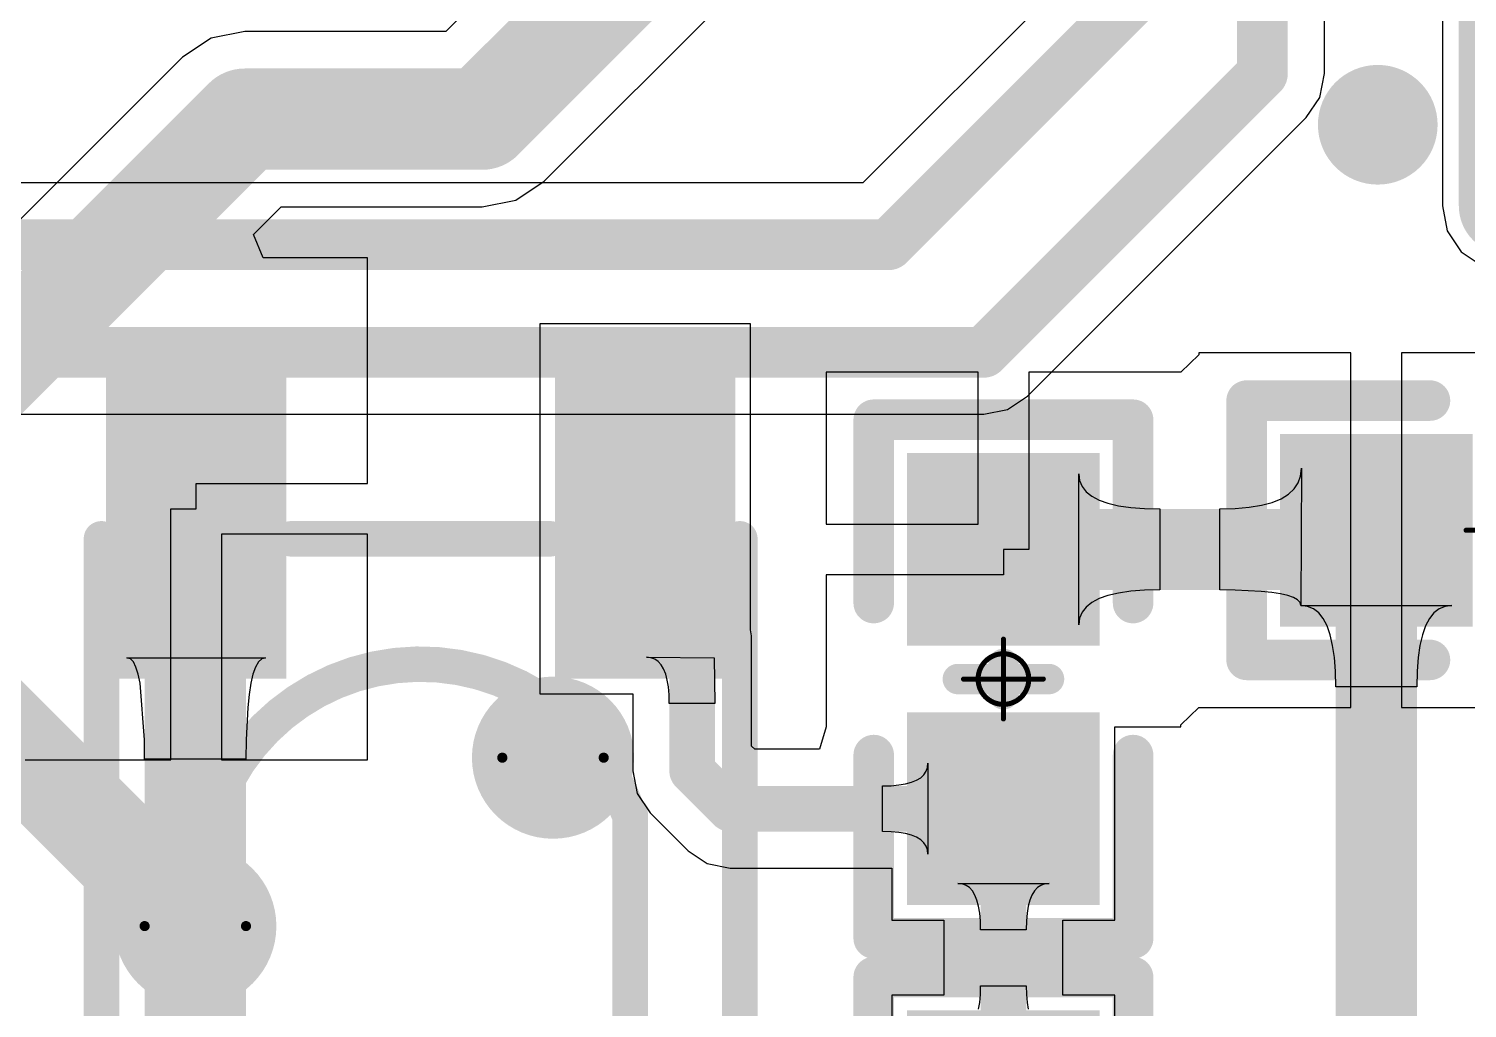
# Model space of a CAD drawing. Header units: millimetres. Extents: x -1.72 to 0.75, y -0.35 to 1.04.
# Drawn here: x -1.2585 to -0.9746, y 0.0105 to 0.2039 of the extents above; entities that cross this region are included whole.
import ezdxf

# ---------------------------------------------------------------- set-up
doc = ezdxf.new("R2010")
doc.units = ezdxf.units.MM
doc.header["$MEASUREMENT"] = 0
for name, color, linetype in [('BottomLayer', 5, 'Continuous'), ('BottomSolder', 6, 'Continuous'), ('DrillDrawing', 1, 'Continuous'), ('Mechanical15', 56, 'Continuous'), ('MultiLayer', 9, 'Continuous'), ('TopLayer', 1, 'Continuous'), ('TopOverlay', 2, 'Continuous'), ('TopPaste', 8, 'Continuous'), ('TopSolder', 216, 'Continuous'), ('ViaHoleLayer', 16, 'Continuous')]:
    doc.layers.add(name, color=color, linetype=linetype)

# ---------------------------------------------------------------- blocks, each defined once
blk = doc.blocks.new('LQFP_64_10X10X05P_7')
at = {"layer": 'TopOverlay', "const_width": 0.011811}
blk.add_lwpolyline([(-0.2264, 0.1731, -236.221138943248), (-0.2264, 0.1732)], format="xyb", dxfattribs=at)
at = {"layer": 'TopOverlay', "const_width": 0.0059055}
for points in [[(-0.2293527, 0.1732, 1), (-0.2234473, 0.1732, 1)], [(-0.2293527, 0.1731, 1), (-0.2234473, 0.1731, 1)]]:
    blk.add_lwpolyline(points, format="xyb", close=True, dxfattribs=at)
at = {"layer": 'TopSolder', "const_width": 0.019024}
blk.add_lwpolyline([(-0.2483372, 0.14764), (-0.1886628, 0.14764)], dxfattribs=at)
at = {"layer": 'TopSolder', "const_width": 0.009512}
blk.add_lwpolyline([(-0.2530932, 0.14764, 1), (-0.2435812, 0.14764, 1)], format="xyb", close=True, dxfattribs=at)
blk = doc.blocks.new('SMD_3_2_4_2_9')
at = {"layer": 'TopLayer'}
for points in [[(-0.0590551, 0.0580709), (-0.1181101, 0.0580709), (-0.0590551, 0.0305119), (-0.1181101, 0.0305119)], [(0.1181103, 0.0580709), (0.0590553, 0.0580709), (0.1181103, 0.0305119), (0.0590553, 0.0305119)], [(-0.0590551, -0.0305118), (-0.1181101, -0.0305118), (-0.0590551, -0.0580708), (-0.1181101, -0.0580708)], [(0.1181102, -0.0305119), (0.0590552, -0.0305119), (0.1181102, -0.0580709), (0.0590552, -0.0580709)]]:
    blk.add_solid(points, dxfattribs=at)
at = {"layer": 'TopOverlay', "const_width": 0.007}
for points in [[(0.0826772, 0.0629922), (-0.082677, 0.0629922)], [(0.0280316, 0.0413358), (-0.0285574, 0.0413358)], [(-0.0826771, -0.0255906), (-0.0826771, 0.0255905)], [(0.0826772, -0.0255905), (0.0826772, 0.0255906)], [(-0.0275591, -0.0413359), (0.02903, -0.0413358)], [(-0.0826771, -0.0629921), (0.0826772, -0.0629919)]]:
    blk.add_lwpolyline(points, dxfattribs=at)
at = {"layer": 'TopOverlay', "const_width": 0.0035}
for points in [[(-0.084427, 0.0629922, 1), (-0.080927, 0.0629922, 1)], [(0.0809272, 0.0629922, 1), (0.0844272, 0.0629922, 1)], [(-0.030805, 0.0408382, 1), (-0.027305, 0.0408382, 1)], [(-0.0303074, 0.0413358, 1), (-0.0268074, 0.0413358, 1)], [(0.0262816, 0.0413358, 1), (0.0297816, 0.0413358, 1)], [(0.0262817, 0.0413358, 1), (0.0297817, 0.0413358, 1)], [(-0.0844271, 0.0255905, 1), (-0.0809271, 0.0255905, 1)], [(0.0809272, 0.0255906, 1), (0.0844272, 0.0255906, 1)], [(-0.0844271, -0.0255906, 1), (-0.0809271, -0.0255906, 1)], [(0.0809272, -0.0255905, 1), (0.0844272, -0.0255905, 1)], [(-0.0293091, -0.0413359, 1), (-0.0258091, -0.0413359, 1)], [(-0.029309, -0.0413358, 1), (-0.025809, -0.0413358, 1)], [(0.02728, -0.0413358, 1), (0.03078, -0.0413358, 1)], [(0.0277777, -0.0408382, 1), (0.0312777, -0.0408382, 1)], [(-0.0844271, -0.0629921, 1), (-0.0809271, -0.0629921, 1)], [(0.0809272, -0.0629919, 1), (0.0844272, -0.0629919, 1)]]:
    blk.add_lwpolyline(points, format="xyb", close=True, dxfattribs=at)
at = {"layer": 'TopOverlay', "const_width": 0.007}
for points in [[(-0.027559, -0.0413358, -0.7212625448445307), (-0.029055, 0.0408382)], [(0.0280317, 0.0413358, -0.7212625448445307), (0.0295277, -0.0408382)]]:
    blk.add_lwpolyline(points, format="xyb", dxfattribs=at)
at = {"layer": 'TopPaste'}
for points in [[(-0.0590551, 0.0580709), (-0.1181101, 0.0580709), (-0.0590551, 0.0305119), (-0.1181101, 0.0305119)], [(0.1181103, 0.0580709), (0.0590553, 0.0580709), (0.1181103, 0.0305119), (0.0590553, 0.0305119)], [(-0.0590551, -0.0305118), (-0.1181101, -0.0305118), (-0.0590551, -0.0580708), (-0.1181101, -0.0580708)], [(0.1181102, -0.0305119), (0.0590552, -0.0305119), (0.1181102, -0.0580709), (0.0590552, -0.0580709)]]:
    blk.add_solid(points, dxfattribs=at)
at = {"layer": 'TopSolder'}
for points in [[(-0.0550551, 0.0620709), (-0.1221101, 0.0620709), (-0.0550551, 0.0265119), (-0.1221101, 0.0265119)], [(0.1221103, 0.0620709), (0.0550553, 0.0620709), (0.1221103, 0.0265119), (0.0550553, 0.0265119)], [(-0.0550551, -0.0265118), (-0.1221101, -0.0265118), (-0.0550551, -0.0620708), (-0.1221101, -0.0620708)], [(0.1221102, -0.0265119), (0.0550552, -0.0265119), (0.1221102, -0.0620709), (0.0550552, -0.0620709)]]:
    blk.add_solid(points, dxfattribs=at)
blk = doc.blocks.new('R_0603_L_12')
at = {"layer": 'Mechanical15', "const_width": 0.001}
for points in [[(-1e-07, -0.0078741), (0, 0.0078742)], [(0.007874, 0), (-0.0078742, 0)]]:
    blk.add_lwpolyline(points, dxfattribs=at)
at = {"layer": 'Mechanical15'}
for points, const_width in [([(-0.00025, 0.0078742, 1), (0.00025, 0.0078742, 1)], 0.0005), ([(0.005, 0, 1), (-0.005, 0, 1)], 0.001), ([(-0.0081242, 0, 1), (-0.0076242, 0, 1)], 0.0005), ([(-0.00525, 0, 1), (-0.00475, 0, 1)], 0.0005), ([(0.00475, 0, 1), (0.00525, 0, 1)], 0.0005), ([(0.007624, 0, 1), (0.008124, 0, 1)], 0.0005), ([(-0.0002501, -0.0078741, 1), (0.0002499, -0.0078741, 1)], 0.0005)]:
    blk.add_lwpolyline(points, format="xyb", close=True, dxfattribs=dict(at, const_width=const_width))
at = {"layer": 'TopLayer'}
for points in [[(-0.0405938, -0.0150034), (-0.0105938, -0.0150034), (-0.0405938, 0.0149966), (-0.0105938, 0.0149966)], [(0.0105872, -0.0150032), (0.0405872, -0.0150032), (0.0105872, 0.0149968), (0.0405872, 0.0149968)]]:
    blk.add_solid(points, dxfattribs=at)
at = {"layer": 'TopOverlay', "const_width": 0.008}
for points in [[(-0.0511845, -0.0255938), (-0.0511843, 0.0255874)], [(0.0511777, 0.0255874), (-0.0511843, 0.0255874)], [(0.0511777, -0.0255937), (0.0511777, 0.0255874)], [(-0.0511845, -0.0255938), (0.0511777, -0.0255937)]]:
    blk.add_lwpolyline(points, dxfattribs=at)
at = {"layer": 'TopOverlay', "const_width": 0.004}
for points in [[(-0.0531843, 0.0255874, 1), (-0.0491843, 0.0255874, 1)], [(-0.0531843, 0.0255874, 1), (-0.0491843, 0.0255874, 1)], [(0.0491777, 0.0255874, 1), (0.0531777, 0.0255874, 1)], [(0.0491777, 0.0255874, 1), (0.0531777, 0.0255874, 1)], [(-0.0531845, -0.0255938, 1), (-0.0491845, -0.0255938, 1)], [(-0.0531845, -0.0255938, 1), (-0.0491845, -0.0255938, 1)], [(0.0491777, -0.0255937, 1), (0.0531777, -0.0255937, 1)], [(0.0491777, -0.0255937, 1), (0.0531777, -0.0255937, 1)]]:
    blk.add_lwpolyline(points, format="xyb", close=True, dxfattribs=at)
at = {"layer": 'TopPaste'}
for points in [[(-0.0405938, -0.0150034), (-0.0105938, -0.0150034), (-0.0405938, 0.0149966), (-0.0105938, 0.0149966)], [(0.0105872, -0.0150032), (0.0405872, -0.0150032), (0.0105872, 0.0149968), (0.0405872, 0.0149968)]]:
    blk.add_solid(points, dxfattribs=at)
at = {"layer": 'TopSolder'}
for points in [[(-0.0445938, -0.0190034), (-0.0065938, -0.0190034), (-0.0445938, 0.0189966), (-0.0065938, 0.0189966)], [(0.0065872, -0.0190032), (0.0445872, -0.0190032), (0.0065872, 0.0189968), (0.0445872, 0.0189968)]]:
    blk.add_solid(points, dxfattribs=at)
blk = doc.blocks.new('C_0603_L_28')
at = {"layer": 'Mechanical15', "const_width": 0.001}
for points in [[(-1e-07, -0.0078741), (0, 0.0078741)], [(0.007874, 0), (-0.0078741, 0)]]:
    blk.add_lwpolyline(points, dxfattribs=at)
at = {"layer": 'Mechanical15'}
for points, const_width in [([(-0.00025, 0.0078741, 1), (0.00025, 0.0078741, 1)], 0.0005), ([(0.005, 0, 1), (-0.005, 0, 1)], 0.001), ([(-0.0081241, 0, 1), (-0.0076241, 0, 1)], 0.0005), ([(-0.00525, 0, 1), (-0.00475, 0, 1)], 0.0005), ([(0.00475, 0, 1), (0.00525, 0, 1)], 0.0005), ([(0.007624, 0, 1), (0.008124, 0, 1)], 0.0005), ([(-0.0002501, -0.0078741, 1), (0.0002499, -0.0078741, 1)], 0.0005)]:
    blk.add_lwpolyline(points, format="xyb", close=True, dxfattribs=dict(at, const_width=const_width))
at = {"layer": 'TopLayer'}
for points in [[(-0.0405938, -0.0150032), (-0.0105938, -0.0150032), (-0.0405938, 0.0149968), (-0.0105938, 0.0149968)], [(0.0105876, -0.0150033), (0.0405876, -0.0150033), (0.0105876, 0.0149967), (0.0405876, 0.0149967)]]:
    blk.add_solid(points, dxfattribs=at)
at = {"layer": 'TopOverlay'}
for points, const_width in [([(-0.015, 0.0255874), (-0.0511843, 0.0255874)], 0.008), ([(-0.0511843, -0.0255938), (-0.0511843, 0.0255874)], 0.008), ([(0.015, 0.0255874), (0.0511778, 0.0255875)], 0.008), ([(0.0511779, -0.0255938), (0.0511778, 0.0255875)], 0.008), ([(-1e-07, -0.0090001), (0, 0.0090001)], 0.006), ([(-0.003, -1e-07), (0, 0)], 0.006), ([(0.0029999, 0), (0, 0)], 0.006), ([(-0.0150001, -0.0255938), (-0.0511843, -0.0255938)], 0.008), ([(0.0511779, -0.0255938), (0.015, -0.0255938)], 0.008)]:
    blk.add_lwpolyline(points, dxfattribs=dict(at, const_width=const_width))
for points, const_width in [([(-0.0531843, 0.0255874, 1), (-0.0491843, 0.0255874, 1)], 0.004), ([(-0.0531843, 0.0255874, 1), (-0.0491843, 0.0255874, 1)], 0.004), ([(-0.017, 0.0255874, 1), (-0.013, 0.0255874, 1)], 0.004), ([(0.013, 0.0255874, 1), (0.017, 0.0255874, 1)], 0.004), ([(0.0491778, 0.0255875, 1), (0.0531778, 0.0255875, 1)], 0.004), ([(0.0491778, 0.0255875, 1), (0.0531778, 0.0255875, 1)], 0.004), ([(-0.0015, 0.0090001, 1), (0.0015, 0.0090001, 1)], 0.003), ([(-0.0045, -1e-07, 1), (-0.0015, -1e-07, 1)], 0.003), ([(-0.0015, 0, 1), (0.0015, 0, 1)], 0.003), ([(-0.0015, 0, 1), (0.0015, 0, 1)], 0.003), ([(0.0014999, 0, 1), (0.0044999, 0, 1)], 0.003), ([(-0.0015001, -0.0090001, 1), (0.0014999, -0.0090001, 1)], 0.003), ([(-0.0531843, -0.0255938, 1), (-0.0491843, -0.0255938, 1)], 0.004), ([(-0.0531843, -0.0255938, 1), (-0.0491843, -0.0255938, 1)], 0.004), ([(-0.0170001, -0.0255938, 1), (-0.0130001, -0.0255938, 1)], 0.004), ([(0.013, -0.0255938, 1), (0.017, -0.0255938, 1)], 0.004), ([(0.0491779, -0.0255938, 1), (0.0531779, -0.0255938, 1)], 0.004), ([(0.0491779, -0.0255938, 1), (0.0531779, -0.0255938, 1)], 0.004)]:
    blk.add_lwpolyline(points, format="xyb", close=True, dxfattribs=dict(at, const_width=const_width))
at = {"layer": 'TopPaste'}
for points in [[(-0.0405938, -0.0150032), (-0.0105938, -0.0150032), (-0.0405938, 0.0149968), (-0.0105938, 0.0149968)], [(0.0105876, -0.0150033), (0.0405876, -0.0150033), (0.0105876, 0.0149967), (0.0405876, 0.0149967)]]:
    blk.add_solid(points, dxfattribs=at)
at = {"layer": 'TopSolder'}
for points in [[(-0.0445938, -0.0190032), (-0.0065938, -0.0190032), (-0.0445938, 0.0189968), (-0.0065938, 0.0189968)], [(0.0065876, -0.0190033), (0.0445876, -0.0190033), (0.0065876, 0.0189967), (0.0445876, 0.0189967)]]:
    blk.add_solid(points, dxfattribs=at)
blk = doc.blocks.new('C_0603_L_34')
at = {"layer": 'Mechanical15', "const_width": 0.001}
for points in [[(0, 0.0078741), (0, -0.0078741)], [(0.0078741, 0), (-0.0078741, 0)]]:
    blk.add_lwpolyline(points, dxfattribs=at)
at = {"layer": 'Mechanical15'}
for points, const_width in [([(-0.00025, 0.0078741, 1), (0.00025, 0.0078741, 1)], 0.0005), ([(0.005, 0, 1), (-0.005, 0, 1)], 0.001), ([(-0.0081241, 0, 1), (-0.0076241, 0, 1)], 0.0005), ([(-0.00525, 0, 1), (-0.00475, 0, 1)], 0.0005), ([(0.00475, 0, 1), (0.00525, 0, 1)], 0.0005), ([(0.0076241, 0, 1), (0.0081241, 0, 1)], 0.0005), ([(-0.00025, -0.0078741, 1), (0.00025, -0.0078741, 1)], 0.0005)]:
    blk.add_lwpolyline(points, format="xyb", close=True, dxfattribs=dict(at, const_width=const_width))
at = {"layer": 'TopLayer'}
for points in [[(-0.0405938, -0.0150032), (-0.0105938, -0.0150032), (-0.0405938, 0.0149968), (-0.0105938, 0.0149968)], [(0.0105874, -0.0150032), (0.0405874, -0.0150032), (0.0105874, 0.0149968), (0.0405874, 0.0149968)]]:
    blk.add_solid(points, dxfattribs=at)
at = {"layer": 'TopOverlay'}
for points, const_width in [([(-0.015, 0.0255874), (-0.0511843, 0.0255874)], 0.008), ([(-0.0511843, 0.0255874), (-0.0511843, -0.0255938)], 0.008), ([(0.0511779, 0.0255874), (0.015, 0.0255874)], 0.008), ([(0.0511779, 0.0255874), (0.0511779, -0.0255938)], 0.008), ([(0, 0.0090001), (0, -0.0090001)], 0.006), ([(0, 0), (-0.003, 0)], 0.006), ([(0.003, 0), (0, 0)], 0.006), ([(-0.0150001, -0.0255938), (-0.0511843, -0.0255938)], 0.008), ([(0.0511779, -0.0255938), (0.0150001, -0.0255938)], 0.008)]:
    blk.add_lwpolyline(points, dxfattribs=dict(at, const_width=const_width))
for points, const_width in [([(-0.0531843, 0.0255874, 1), (-0.0491843, 0.0255874, 1)], 0.004), ([(-0.0531843, 0.0255874, 1), (-0.0491843, 0.0255874, 1)], 0.004), ([(-0.017, 0.0255874, 1), (-0.013, 0.0255874, 1)], 0.004), ([(0.013, 0.0255874, 1), (0.017, 0.0255874, 1)], 0.004), ([(0.0491779, 0.0255874, 1), (0.0531779, 0.0255874, 1)], 0.004), ([(0.0491779, 0.0255874, 1), (0.0531779, 0.0255874, 1)], 0.004), ([(-0.0015, 0.0090001, 1), (0.0015, 0.0090001, 1)], 0.003), ([(-0.0045, 0, 1), (-0.0015, 0, 1)], 0.003), ([(-0.0015, 0, 1), (0.0015, 0, 1)], 0.003), ([(-0.0015, 0, 1), (0.0015, 0, 1)], 0.003), ([(0.0015, 0, 1), (0.0045, 0, 1)], 0.003), ([(-0.0015, -0.0090001, 1), (0.0015, -0.0090001, 1)], 0.003), ([(-0.0531843, -0.0255938, 1), (-0.0491843, -0.0255938, 1)], 0.004), ([(-0.0531843, -0.0255938, 1), (-0.0491843, -0.0255938, 1)], 0.004), ([(-0.0170001, -0.0255938, 1), (-0.0130001, -0.0255938, 1)], 0.004), ([(0.0130001, -0.0255938, 1), (0.0170001, -0.0255938, 1)], 0.004), ([(0.0491779, -0.0255938, 1), (0.0531779, -0.0255938, 1)], 0.004), ([(0.0491779, -0.0255938, 1), (0.0531779, -0.0255938, 1)], 0.004)]:
    blk.add_lwpolyline(points, format="xyb", close=True, dxfattribs=dict(at, const_width=const_width))
at = {"layer": 'TopPaste'}
for points in [[(-0.0405938, -0.0150032), (-0.0105938, -0.0150032), (-0.0405938, 0.0149968), (-0.0105938, 0.0149968)], [(0.0105874, -0.0150032), (0.0405874, -0.0150032), (0.0105874, 0.0149968), (0.0405874, 0.0149968)]]:
    blk.add_solid(points, dxfattribs=at)
at = {"layer": 'TopSolder'}
for points in [[(-0.0445938, -0.0190032), (-0.0065938, -0.0190032), (-0.0445938, 0.0189968), (-0.0065938, 0.0189968)], [(0.0065874, -0.0190032), (0.0445874, -0.0190032), (0.0065874, 0.0189968), (0.0445874, 0.0189968)]]:
    blk.add_solid(points, dxfattribs=at)

msp = doc.modelspace()

# ---------------------------------------------------------------- linework, layer by layer
at = {"layer": 'BottomLayer'}
for p, q in [((-1.0027649, 0.195), (-1.0027649, 0.4068801)), ((-1.0472351, 0.2200679), (-1.0938428, 0.1734602)), ((-1.0036962, 0.1903178), (-1.0027649, 0.195)), ((-1.0063485, 0.1863484), (-1.0036962, 0.1903178)), ((-1.0613485, 0.1313485), (-1.0063485, 0.1863484)), ((-1.0938428, 0.1734602), (-1.3111572, 0.1734602)), ((-1.0653178, 0.1286962), (-1.0613485, 0.1313485)), ((-1.311532, 0.1277649), (-1.07, 0.1277649)), ((-1.07, 0.1277649), (-1.0653178, 0.1286962))]:
    msp.add_line(p, q, dxfattribs=at)
for points, const_width in [([(-1.015, 0.195), (-1.015, 0.411948)], 0.01), ([(-1.0887749, 0.1612251), (-1.035, 0.215)], 0.01), ([(-1.07, 0.14), (-1.015, 0.195)], 0.01), ([(-1.3162251, 0.1612251), (-1.0887749, 0.1612251)], 0.01), ([(-1.32, 0.14), (-1.07, 0.14)], 0.01), ([(-1.27411, 0.0752851), (-1.2255859, 0.026761)], 0.02)]:
    msp.add_lwpolyline(points, dxfattribs=dict(at, const_width=const_width))
for points, const_width in [([(-1.0175, 0.195, 1), (-1.0125, 0.195, 1)], 0.005), ([(-1.0175, 0.195, 1), (-1.0125, 0.195, 1)], 0.005), ([(-1.0912749, 0.1612251, 1), (-1.0862749, 0.1612251, 1)], 0.005), ([(-1.0912749, 0.1612251, 1), (-1.0862749, 0.1612251, 1)], 0.005), ([(-1.0725, 0.14, 1), (-1.0675, 0.14, 1)], 0.005), ([(-1.0725, 0.14, 1), (-1.0675, 0.14, 1)], 0.005), ([(-1.161, 0.06, 1), (-1.149, 0.06, 1)], 0.012), ([(-1.2315859, 0.026761, 1), (-1.2195859, 0.026761, 1)], 0.012), ([(-1.2305859, 0.026761, 1), (-1.2205859, 0.026761, 1)], 0.01)]:
    msp.add_lwpolyline(points, format="xyb", close=True, dxfattribs=dict(at, const_width=const_width))
at = {"layer": 'BottomSolder', "const_width": 0.016}
for points in [[(-1.163, 0.06, 1), (-1.147, 0.06, 1)], [(-1.2335859, 0.026761, 1), (-1.2175859, 0.026761, 1)]]:
    msp.add_lwpolyline(points, format="xyb", close=True, dxfattribs=at)
at = {"layer": 'DrillDrawing'}
for points, const_width in [([(-1.145, 0.06, 1), (-1.165, 0.06, 1)], 0.002), ([(-1.1655, 0.06, 1), (-1.1645, 0.06, 1)], 0.001), ([(-1.1455, 0.06, 1), (-1.1445, 0.06, 1)], 0.001), ([(-1.2155859, 0.026761, 1), (-1.2355859, 0.026761, 1)], 0.002), ([(-1.2360859, 0.026761, 1), (-1.2350859, 0.026761, 1)], 0.001), ([(-1.2160859, 0.026761, 1), (-1.2150859, 0.026761, 1)], 0.001)]:
    msp.add_lwpolyline(points, format="xyb", close=True, dxfattribs=dict(at, const_width=const_width))
at = {"layer": 'MultiLayer', "const_width": 0.012}
for points in [[(-1.161, 0.06, 1), (-1.149, 0.06, 1)], [(-1.2315859, 0.026761, 1), (-1.2195859, 0.026761, 1)]]:
    msp.add_lwpolyline(points, format="xyb", close=True, dxfattribs=at)
at = {"layer": 'TopLayer'}
for p, q in [((-1.1499348, 0.2295778), (-1.1761596, 0.203353)), ((-0.9794927, 0.2285582), (-0.9794927, 0.1688838)), ((-1.1567237, 0.1737637), (-1.1186051, 0.2118823)), ((-1.2224682, 0.2020336), (-1.2280914, 0.1982763)), ((-1.2158351, 0.203353), (-1.2224682, 0.2020336)), ((-1.1761596, 0.203353), (-1.2158351, 0.203353)), ((-1.2280914, 0.1982763), (-1.2902248, 0.1361429)), ((-1.1623469, 0.1700064), (-1.1567237, 0.1737637)), ((-1.2140974, 0.1632451), (-1.2086555, 0.168687)), ((-1.2086555, 0.168687), (-1.16898, 0.168687)), ((-1.16898, 0.168687), (-1.1623469, 0.1700064)), ((-0.9794927, 0.1688838), (-0.9785216, 0.1640019)), ((-1.2121839, 0.1586257), (-1.2140974, 0.1632451)), ((-0.9785216, 0.1640019), (-0.9757562, 0.1598632)), ((-0.9757562, 0.1598632), (-0.9716175, 0.1570978)), ((-1.1916286, 0.1586257), (-1.2121839, 0.1586257)), ((-1.1916286, 0.1140981), (-1.1916286, 0.1586257)), ((-1.1160459, 0.1456257), (-1.1576049, 0.1456257)), ((-1.1576049, 0.1456257), (-1.1576049, 0.0725707)), ((-1.1160459, 0.0852038), (-1.1160459, 0.1456257)), ((-1.0275322, 0.1395188), (-1.0311201, 0.1361094)), ((-0.9975322, 0.1398864), (-1.0275322, 0.1398864)), ((-1.0275322, 0.1398864), (-1.0275322, 0.1395188)), ((-0.9975322, 0.1048864), (-0.9975322, 0.1398864)), ((-0.9575322, 0.1398864), (-0.9875322, 0.1398864)), ((-0.9875322, 0.1398864), (-0.9875322, 0.1048864)), ((-1.07112, 0.1361094), (-1.10112, 0.1361094)), ((-1.10112, 0.1361094), (-1.10112, 0.1061094)), ((-1.07112, 0.1061094), (-1.07112, 0.1361094)), ((-1.0311201, 0.1361094), (-1.06112, 0.1361094)), ((-1.06112, 0.1361094), (-1.06112, 0.1011094)), ((-1.0074598, 0.1155894), (-1.0072922, 0.1171094)), ((-1.0072922, 0.1171094), (-1.0074122, 0.0900064)), ((-1.225408, 0.1090981), (-1.225408, 0.1140981)), ((-1.225408, 0.1140981), (-1.1916286, 0.1140981)), ((-1.05124, 0.0862294), (-1.05124, 0.1159894)), ((-1.05124, 0.1159894), (-1.05108, 0.1146822)), ((-1.05108, 0.1146822), (-1.0506, 0.1135126)), ((-1.0087579, 0.1130294), (-1.0079483, 0.1142294)), ((-1.0079483, 0.1142294), (-1.0074598, 0.1155894)), ((-1.0506, 0.1135126), (-1.0498, 0.1124806)), ((-1.0498, 0.1124806), (-1.04868, 0.1115862)), ((-1.04868, 0.1115862), (-1.04724, 0.1108294)), ((-1.04724, 0.1108294), (-1.04548, 0.1102102)), ((-1.0131124, 0.1103894), (-1.0113399, 0.1111094)), ((-1.0113399, 0.1111094), (-1.0098884, 0.1119894)), ((-1.0098884, 0.1119894), (-1.0087579, 0.1130294)), ((-1.230408, 0.0595707), (-1.230408, 0.1090981)), ((-1.230408, 0.1090981), (-1.225408, 0.1090981)), ((-1.04548, 0.1102102), (-1.0434, 0.1097286)), ((-1.0434, 0.1097286), (-1.041, 0.1093846)), ((-1.041, 0.1093846), (-1.03828, 0.1091782)), ((-1.03828, 0.1091782), (-1.03524, 0.1091094)), ((-1.03524, 0.1091094), (-1.03524, 0.0931094)), ((-1.0234122, 0.1091094), (-1.0203558, 0.1091894)), ((-1.0234122, 0.0931094), (-1.0234122, 0.1091094)), ((-1.0203558, 0.1091894), (-1.0176203, 0.1094294)), ((-1.0176203, 0.1094294), (-1.0152059, 0.1098294)), ((-1.0152059, 0.1098294), (-1.0131124, 0.1103894)), ((-1.10112, 0.1061094), (-1.07112, 0.1061094)), ((-1.1916286, 0.1040981), (-1.220408, 0.1040981)), ((-1.220408, 0.1040981), (-1.220408, 0.0595707)), ((-1.1916286, 0.0595707), (-1.1916286, 0.1040981)), ((-0.9975322, 0.0698864), (-0.9975322, 0.1048864)), ((-0.9875322, 0.1048864), (-0.9875322, 0.0698864)), ((-1.06112, 0.1011094), (-1.06612, 0.1011094)), ((-1.06612, 0.1011094), (-1.06612, 0.0961094)), ((-1.06612, 0.0961094), (-1.10112, 0.0961094)), ((-1.10112, 0.0961094), (-1.10112, 0.0661095)), ((-1.04724, 0.0913894), (-1.04868, 0.0906326)), ((-1.04548, 0.0920086), (-1.04724, 0.0913894)), ((-1.0434, 0.0924902), (-1.04548, 0.0920086)), ((-1.041, 0.0928342), (-1.0434, 0.0924902)), ((-1.03828, 0.0930406), (-1.041, 0.0928342)), ((-1.03524, 0.0931094), (-1.03828, 0.0930406)), ((-1.0203722, 0.0930784), (-1.0234122, 0.0931094)), ((-1.0152522, 0.0928301), (-1.0203722, 0.0930784)), ((-1.0131722, 0.0926129), (-1.0152522, 0.0928301)), ((-1.0114122, 0.0923336), (-1.0131722, 0.0926129)), ((-1.0099722, 0.0919923), (-1.0114122, 0.0923336)), ((-1.0088522, 0.0915889), (-1.0099722, 0.0919923)), ((-1.0080522, 0.0911235), (-1.0088522, 0.0915889)), ((-1.0075722, 0.090596), (-1.0080522, 0.0911235)), ((-1.0506, 0.0887062), (-1.05108, 0.0875366)), ((-1.0498, 0.0897382), (-1.0506, 0.0887062)), ((-1.04868, 0.0906326), (-1.0498, 0.0897382)), ((-1.0074122, 0.0900064), (-1.0075722, 0.090596)), ((-1.006105, 0.0898464), (-1.0074122, 0.0900064)), ((-1.0074122, 0.0900064), (-0.9776522, 0.0900064)), ((-1.0049354, 0.0893664), (-1.006105, 0.0898464)), ((-1.0039034, 0.0885664), (-1.0049354, 0.0893664)), ((-1.003009, 0.0874464), (-1.0039034, 0.0885664)), ((-0.981161, 0.0885664), (-0.9820554, 0.0874464)), ((-0.980129, 0.0893664), (-0.981161, 0.0885664)), ((-0.9789594, 0.0898464), (-0.980129, 0.0893664)), ((-0.9776522, 0.0900064), (-0.9789594, 0.0898464)), ((-1.1158205, 0.0840706), (-1.1160459, 0.0852038)), ((-1.05108, 0.0875366), (-1.05124, 0.0862294)), ((-1.0022522, 0.0860064), (-1.003009, 0.0874464)), ((-1.001633, 0.0842464), (-1.0022522, 0.0860064)), ((-0.9828122, 0.0860064), (-0.9834314, 0.0842464)), ((-0.9820554, 0.0874464), (-0.9828122, 0.0860064)), ((-1.1158205, 0.0622708), (-1.1158205, 0.0840706)), ((-1.0011514, 0.0821664), (-1.001633, 0.0842464)), ((-0.9834314, 0.0842464), (-0.983913, 0.0821664)), ((-1.2384061, 0.0794907), (-1.2390676, 0.0796907)), ((-1.2390676, 0.0796907), (-1.2117486, 0.0796907)), ((-1.2378142, 0.0788907), (-1.2384061, 0.0794907)), ((-1.2124777, 0.0794907), (-1.21313, 0.0788907)), ((-1.2117486, 0.0796907), (-1.2124777, 0.0794907)), ((-1.1356908, 0.0797122), (-1.1365458, 0.0798107)), ((-1.1365458, 0.0798107), (-1.1231659, 0.0796907)), ((-1.1349258, 0.079433), (-1.1356908, 0.0797122)), ((-1.1231659, 0.0796907), (-1.1230458, 0.0706907)), ((-1.0008074, 0.0797664), (-1.0011514, 0.0821664)), ((-1.000601, 0.0770464), (-1.0008074, 0.0797664)), ((-0.984257, 0.0797664), (-0.9844634, 0.0770464)), ((-0.983913, 0.0821664), (-0.984257, 0.0797664)), ((-1.2372919, 0.0778907), (-1.2378142, 0.0788907)), ((-1.2368392, 0.0764907), (-1.2372919, 0.0778907)), ((-1.2137056, 0.0778907), (-1.2142044, 0.0764907)), ((-1.21313, 0.0788907), (-1.2137056, 0.0778907)), ((-1.1342508, 0.0789729), (-1.1349258, 0.079433)), ((-1.1336658, 0.0783321), (-1.1342508, 0.0789729)), ((-1.1331708, 0.0775105), (-1.1336658, 0.0783321)), ((-1.1327658, 0.0765081), (-1.1331708, 0.0775105)), ((-1.0005322, 0.0740064), (-1.000601, 0.0770464)), ((-0.9844634, 0.0770464), (-0.9845322, 0.0740064)), ((-1.2364562, 0.0746907), (-1.2368392, 0.0764907)), ((-1.2356206, 0.0634907), (-1.2364562, 0.0746907)), ((-1.2146265, 0.0746907), (-1.2149718, 0.0724907)), ((-1.2142044, 0.0764907), (-1.2146265, 0.0746907)), ((-1.1324508, 0.0753249), (-1.1327658, 0.0765081)), ((-1.1322258, 0.073961), (-1.1324508, 0.0753249)), ((-1.1320908, 0.0724162), (-1.1322258, 0.073961)), ((-0.9845322, 0.0740064), (-1.0005322, 0.0740064)), ((-1.2149718, 0.0724907), (-1.2152405, 0.0698907)), ((-1.1576049, 0.0725707), (-1.1392711, 0.0725707)), ((-1.1392711, 0.0725707), (-1.1392711, 0.0574141)), ((-1.1320458, 0.0706907), (-1.1320908, 0.0724162)), ((-1.2152405, 0.0698907), (-1.2155474, 0.0634907)), ((-1.1230458, 0.0706907), (-1.1320458, 0.0706907)), ((-1.03112, 0.066477), (-1.0275321, 0.0698864)), ((-1.0275321, 0.0698864), (-0.9975322, 0.0698864)), ((-0.9875322, 0.0698864), (-0.9694389, 0.0698864)), ((-1.1011201, 0.0661095), (-1.1024332, 0.0616533)), ((-1.10112, 0.0661095), (-1.1011201, 0.0661095)), ((-1.0441201, 0.027928), (-1.0441201, 0.0661094)), ((-1.0441201, 0.0661094), (-1.03112, 0.0661094)), ((-1.03112, 0.0661094), (-1.03112, 0.066477)), ((-1.2355858, 0.0596907), (-1.2356206, 0.0634907)), ((-1.2155474, 0.0634907), (-1.2155858, 0.0596907)), ((-1.2155858, 0.0596907), (-1.2355858, 0.0596907)), ((-1.1152029, 0.0616533), (-1.1158205, 0.0622708)), ((-1.1024332, 0.0616533), (-1.1152029, 0.0616533)), ((-1.2591875, 0.0595707), (-1.230408, 0.0595707)), ((-1.220408, 0.0595707), (-1.1916286, 0.0595707)), ((-1.1392711, 0.0574141), (-1.1383786, 0.052927)), ((-1.0818101, 0.056633), (-1.0813601, 0.057308)), ((-1.0813601, 0.057308), (-1.0810901, 0.058073)), ((-1.0810901, 0.058073), (-1.0810001, 0.058928)), ((-1.0810001, 0.058928), (-1.0810001, 0.040928)), ((-1.0900001, 0.054428), (-1.0882901, 0.054473)), ((-1.0900001, 0.045428), (-1.0900001, 0.054428)), ((-1.0882901, 0.054473), (-1.0867601, 0.054608)), ((-1.0867601, 0.054608), (-1.0854101, 0.054833)), ((-1.0854101, 0.054833), (-1.0842401, 0.055148)), ((-1.0842401, 0.055148), (-1.0832501, 0.055553)), ((-1.0832501, 0.055553), (-1.0824401, 0.056048)), ((-1.0824401, 0.056048), (-1.0818101, 0.056633)), ((-1.1383786, 0.052927), (-1.1358368, 0.0491231)), ((-1.1358368, 0.0491231), (-1.1283508, 0.041637)), ((-1.0882901, 0.045383), (-1.0900001, 0.045428)), ((-1.0867601, 0.045248), (-1.0882901, 0.045383)), ((-1.0854101, 0.045023), (-1.0867601, 0.045248)), ((-1.0842401, 0.044708), (-1.0854101, 0.045023)), ((-1.0832501, 0.044303), (-1.0842401, 0.044708)), ((-1.0824401, 0.043808), (-1.0832501, 0.044303)), ((-1.0818101, 0.043223), (-1.0824401, 0.043808)), ((-1.0813601, 0.042548), (-1.0818101, 0.043223)), ((-1.1283508, 0.041637), (-1.1245468, 0.0390952)), ((-1.0810901, 0.041783), (-1.0813601, 0.042548)), ((-1.0810001, 0.040928), (-1.0810901, 0.041783)), ((-1.1245468, 0.0390952), (-1.1200597, 0.0382027)), ((-1.1200597, 0.0382027), (-1.0881201, 0.0382027)), ((-1.0881201, 0.0382027), (-1.0881201, 0.027928)), ((-1.0742651, 0.0350768), (-1.0751201, 0.035168)), ((-1.0751201, 0.035168), (-1.0571201, 0.035168)), ((-1.0735001, 0.0348032), (-1.0742651, 0.0350768)), ((-1.0728251, 0.0343472), (-1.0735001, 0.0348032)), ((-1.0722401, 0.0337088), (-1.0728251, 0.0343472)), ((-1.0594151, 0.0343472), (-1.0600001, 0.0337088)), ((-1.0587401, 0.0348032), (-1.0594151, 0.0343472)), ((-1.0579751, 0.0350768), (-1.0587401, 0.0348032)), ((-1.0571201, 0.035168), (-1.0579751, 0.0350768)), ((-1.0717451, 0.032888), (-1.0722401, 0.0337088)), ((-1.0713401, 0.0318848), (-1.0717451, 0.032888)), ((-1.0710251, 0.0306992), (-1.0713401, 0.0318848)), ((-1.0609001, 0.0318848), (-1.0612151, 0.0306992)), ((-1.0604951, 0.032888), (-1.0609001, 0.0318848)), ((-1.0600001, 0.0337088), (-1.0604951, 0.032888)), ((-1.0708001, 0.0293312), (-1.0710251, 0.0306992)), ((-1.0706651, 0.0277808), (-1.0708001, 0.0293312)), ((-1.0614401, 0.0293312), (-1.0615751, 0.0277808)), ((-1.0612151, 0.0306992), (-1.0614401, 0.0293312)), ((-1.0881201, 0.027928), (-1.0778454, 0.027928)), ((-1.0778454, 0.027928), (-1.0778454, 0.0131093)), ((-1.0706201, 0.026048), (-1.0706651, 0.0277808)), ((-1.0616201, 0.026048), (-1.0706201, 0.026048)), ((-1.0615751, 0.0277808), (-1.0616201, 0.026048)), ((-1.0543948, 0.0131093), (-1.0543948, 0.027928)), ((-1.0543948, 0.027928), (-1.0441201, 0.027928)), ((-1.0706651, 0.0132565), (-1.0706201, 0.0149893)), ((-1.0706201, 0.0149893), (-1.0616201, 0.0149893)), ((-1.0616201, 0.0149893), (-1.0615751, 0.0132565)), ((-1.0778454, 0.0131093), (-1.0881202, 0.0131093)), ((-1.0881202, 0.0131093), (-1.0881202, 0.0028346)), ((-1.0710251, 0.0103381), (-1.0708001, 0.0117061)), ((-1.0708001, 0.0117061), (-1.0706651, 0.0132565)), ((-1.0615751, 0.0132565), (-1.0614401, 0.0117061)), ((-1.0614401, 0.0117061), (-1.0612151, 0.0103381)), ((-1.0441202, 0.0131093), (-1.0543948, 0.0131093)), ((-1.0441202, -0.0308907), (-1.0441202, 0.0131093))]:
    msp.add_line(p, q, dxfattribs=at)
for points, const_width in [([(-1.16898, 0.18602), (-1.1308614, 0.2241386)], 0.02), ([(-1.2779685, 0.1238866), (-1.2158351, 0.18602)], 0.02), ([(-1.2158351, 0.18602), (-1.16898, 0.18602)], 0.02), ([(-1.2255858, 0.1089205), (-1.2254081, 0.1090982)], 0.02), ([(-1.2255858, 0.03044), (-1.2255858, 0.1089205)], 0.02), ([(-1.1368254, 0.0933502), (-1.1368254, 0.1090982)], 0.009), ([(-0.9963092, 0.1011094), (-0.9925322, 0.1048864)], 0.016), ([(-0.9925322, -0.0088906), (-0.9925322, 0.1048864)], 0.016), ([(-1.06612, 0.1011094), (-0.9963092, 0.1011094)], 0.016), ([(-1.1368254, 0.0933502), (-1.1275458, 0.0840706)], 0.009), ([(-1.1275458, 0.0574141), (-1.1275458, 0.0840706)], 0.009), ([(-1.1275458, 0.0574141), (-1.1200597, 0.049928)], 0.009), ([(-1.1200597, 0.049928), (-1.0661201, 0.049928)], 0.009), ([(-1.0661201, -0.0088906), (-1.0661201, 0.049928)], 0.009), ([(-1.2255859, 0.0304399), (-1.2255858, 0.03044)], 0.02), ([(-1.2255859, 0.026761), (-1.2255859, 0.0304399)], 0.02), ([(-1.2255859, -0.0678894), (-1.2255859, 0.026761)], 0.02)]:
    msp.add_lwpolyline(points, dxfattribs=dict(at, const_width=const_width))
for points, const_width in [([(-1.2208351, 0.18602, 1), (-1.2108351, 0.18602, 1)], 0.01), ([(-1.2208351, 0.18602, 1), (-1.2108351, 0.18602, 1)], 0.01), ([(-1.17398, 0.18602, 1), (-1.16398, 0.18602, 1)], 0.01), ([(-1.17398, 0.18602, 1), (-1.16398, 0.18602, 1)], 0.01), ([(-1.2305858, 0.1089205, 1), (-1.2205858, 0.1089205, 1)], 0.01), ([(-1.2305858, 0.1089205, 1), (-1.2205858, 0.1089205, 1)], 0.01), ([(-1.2304081, 0.1090982, 1), (-1.2204081, 0.1090982, 1)], 0.01), ([(-1.1390754, 0.1090982, 1), (-1.1345754, 0.1090982, 1)], 0.0045), ([(-0.9965322, 0.1048864, 1), (-0.9885322, 0.1048864, 1)], 0.008), ([(-0.9965322, 0.1048864, 1), (-0.9885322, 0.1048864, 1)], 0.008), ([(-1.07012, 0.1011094, 1), (-1.06212, 0.1011094, 1)], 0.008), ([(-1.0003092, 0.1011094, 1), (-0.9923092, 0.1011094, 1)], 0.008), ([(-1.0003092, 0.1011094, 1), (-0.9923092, 0.1011094, 1)], 0.008), ([(-1.1390754, 0.0933502, 1), (-1.1345754, 0.0933502, 1)], 0.0045), ([(-1.1390754, 0.0933502, 1), (-1.1345754, 0.0933502, 1)], 0.0045), ([(-1.1297958, 0.0840706, 1), (-1.1252958, 0.0840706, 1)], 0.0045), ([(-1.1297958, 0.0840706, 1), (-1.1252958, 0.0840706, 1)], 0.0045), ([(-1.161, 0.06, 1), (-1.149, 0.06, 1)], 0.012), ([(-1.1297958, 0.0574141, 1), (-1.1252958, 0.0574141, 1)], 0.0045), ([(-1.1297958, 0.0574141, 1), (-1.1252958, 0.0574141, 1)], 0.0045), ([(-1.1223097, 0.049928, 1), (-1.1178097, 0.049928, 1)], 0.0045), ([(-1.1223097, 0.049928, 1), (-1.1178097, 0.049928, 1)], 0.0045), ([(-1.0683701, 0.049928, 1), (-1.0638701, 0.049928, 1)], 0.0045), ([(-1.0683701, 0.049928, 1), (-1.0638701, 0.049928, 1)], 0.0045), ([(-1.2305859, 0.0304399, 1), (-1.2205859, 0.0304399, 1)], 0.01), ([(-1.2305859, 0.0304399, 1), (-1.2205859, 0.0304399, 1)], 0.01), ([(-1.2305858, 0.03044, 1), (-1.2205858, 0.03044, 1)], 0.01), ([(-1.2305858, 0.03044, 1), (-1.2205858, 0.03044, 1)], 0.01), ([(-1.2315859, 0.026761, 1), (-1.2195859, 0.026761, 1)], 0.012), ([(-1.2305859, 0.026761, 1), (-1.2205859, 0.026761, 1)], 0.01), ([(-1.2305859, 0.026761, 1), (-1.2205859, 0.026761, 1)], 0.01)]:
    msp.add_lwpolyline(points, format="xyb", close=True, dxfattribs=dict(at, const_width=const_width))
at = {"layer": 'TopSolder', "const_width": 0.016}
for points in [[(-1.163, 0.06, 1), (-1.147, 0.06, 1)], [(-1.2335859, 0.026761, 1), (-1.2175859, 0.026761, 1)]]:
    msp.add_lwpolyline(points, format="xyb", close=True, dxfattribs=at)
at = {"layer": 'ViaHoleLayer', "const_width": 0.006}
for points in [[(-1.158, 0.06, 1), (-1.152, 0.06, 1)], [(-1.2285859, 0.026761, 1), (-1.2225859, 0.026761, 1)]]:
    msp.add_lwpolyline(points, format="xyb", close=True, dxfattribs=at)

# ---------------------------------------------------------------- block references
for name, p, rotation in [('LQFP_64_10X10X05P_7', (-0.8190956, 0.417221), 90), ('SMD_3_2_4_2_9', (-1.1811168, 0.0205156), 270), ('C_0603_L_34', (-0.9669448, 0.1048832), 180), ('C_0603_L_28', (-1.0661168, 0.0755156), 270), ('R_0603_L_12', (-1.0661168, -0.0344845), 270)]:
    msp.add_blockref(name, p, dxfattribs=dict(rotation=rotation))

doc.saveas('drawing.dxf')
